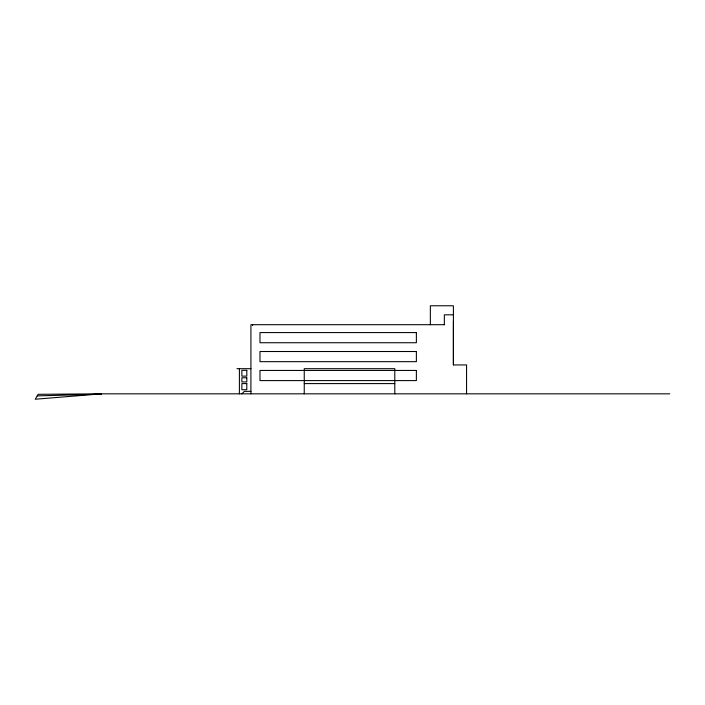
<?xml version="1.0" encoding="UTF-8"?>
<svg xmlns="http://www.w3.org/2000/svg" width="705" height="705" viewBox="0 0 705 705"><rect width="100%" height="100%" fill="white"/><g stroke="black" fill="none" stroke-linecap="round" stroke-linejoin="round"><path stroke-width="1.06" d="M466.569 393.831L466.569 364.943L453.403 364.943L453.403 321.321M101.555 393.831L38.141 394.315L35.268 399.233L101.511 393.831L669.75 393.831M241.868 393.831L244.335 391.363L250.918 391.363M37.224 395.884L101.388 394.157M453.403 305.767L430.35 305.767L430.35 324.697M453.403 314.818L444.344 314.818L444.344 324.697M444.617 324.697L250.918 324.697L250.918 393.831M236.924 368.689L250.918 368.689M304.252 383.59L394.791 383.59M453.403 306.587L453.403 364.943M394.791 393.831L394.791 368.689L304.252 368.689L304.252 393.831M252.566 324.697L252.566 325.516M239.4 368.689L239.4 393.831M416.373 332.584L259.978 332.584L259.978 342.736L416.373 342.736L416.373 332.584M416.373 351.513L259.978 351.513L259.978 361.665L416.373 361.665L416.373 351.513M246.803 370.328L241.868 370.328L241.868 376.135L246.803 376.135L246.803 370.328M416.373 370.442L259.978 370.442L259.978 380.594L416.373 380.594L416.373 370.442M246.803 377.783L241.868 377.783L241.868 381.943L246.803 381.943L246.803 377.783M246.803 383.59L241.868 383.59L241.868 389.715L246.803 389.715L246.803 383.59"/></g></svg>
